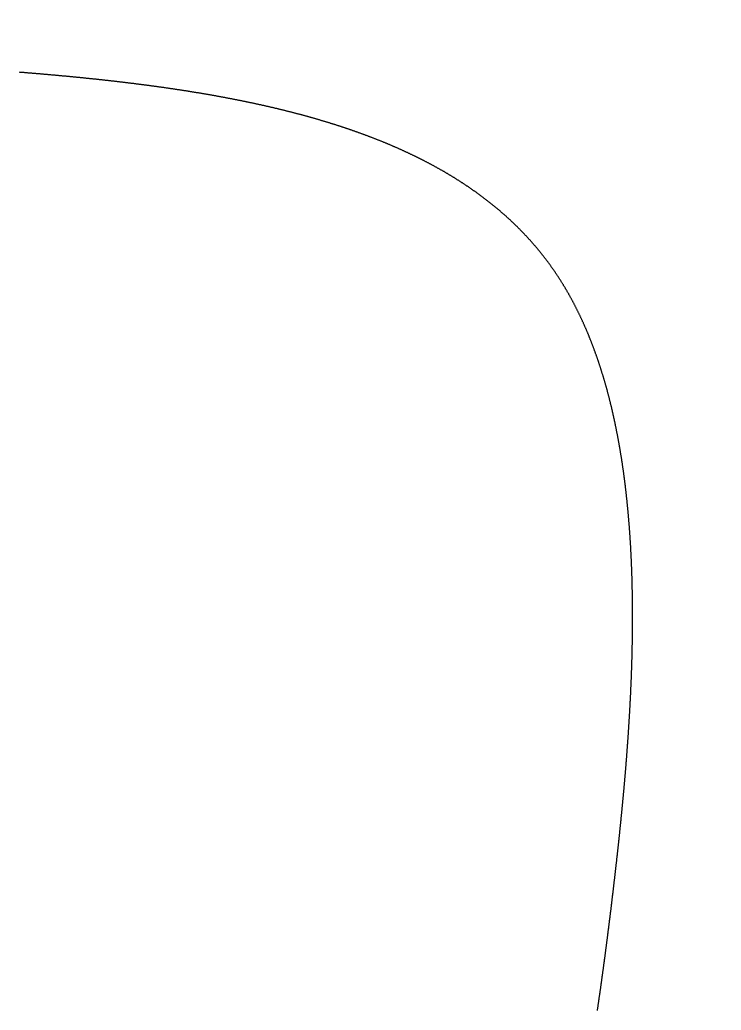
# Model space of a CAD drawing. Header units: millimetres. Extents: x 88 to 97873, y 32 to 55088.
# Drawn here: x 48501.307 to 48503.717, y 5020.806 to 5024.21 of the extents above; entities that cross this region are included whole.
import ezdxf

# ---------------------------------------------------------------- set-up
doc = ezdxf.new("R2010")
doc.units = ezdxf.units.MM
doc.header["$LTSCALE"] = 0.3

msp = doc.modelspace()

# ---------------------------------------------------------------- linework, layer by layer
msp.add_lwpolyline([(48503.2917, 5020.8046), (48503.292, 5020.8063), (48503.2922, 5020.808), (48503.2925, 5020.8097), (48503.2927, 5020.8115), (48503.293, 5020.8132), (48503.2933, 5020.8149), (48503.2935, 5020.8166), (48503.2938, 5020.8184), (48503.294, 5020.8201), (48503.2943, 5020.8218), (48503.2945, 5020.8236), (48503.2948, 5020.8253), (48503.295, 5020.827), (48503.2953, 5020.8288), (48503.2955, 5020.8305), (48503.2958, 5020.8322), (48503.2961, 5020.834), (48503.2963, 5020.8357), (48503.2966, 5020.8374), (48503.2968, 5020.8392), (48503.2971, 5020.8409), (48503.2973, 5020.8427), (48503.2976, 5020.8444), (48503.2978, 5020.8462), (48503.2981, 5020.8479), (48503.2983, 5020.8497), (48503.2986, 5020.8514), (48503.2988, 5020.8532), (48503.2991, 5020.8549), (48503.2993, 5020.8567), (48503.2996, 5020.8584), (48503.2999, 5020.8602), (48503.3001, 5020.8619), (48503.3004, 5020.8637), (48503.3006, 5020.8655), (48503.3009, 5020.8672), (48503.3011, 5020.869), (48503.3014, 5020.8708), (48503.3016, 5020.8725), (48503.3019, 5020.8743), (48503.3021, 5020.876), (48503.3024, 5020.8778), (48503.3026, 5020.8796), (48503.3029, 5020.8814), (48503.3031, 5020.8831), (48503.3034, 5020.8849), (48503.3036, 5020.8867), (48503.3039, 5020.8885), (48503.3041, 5020.8902), (48503.3044, 5020.892), (48503.3046, 5020.8938), (48503.3049, 5020.8956), (48503.3051, 5020.8974), (48503.3054, 5020.8991), (48503.3056, 5020.9009), (48503.3059, 5020.9027), (48503.3061, 5020.9045), (48503.3064, 5020.9063), (48503.3066, 5020.9081), (48503.3069, 5020.9099), (48503.3071, 5020.9117), (48503.3074, 5020.9135), (48503.3076, 5020.9152), (48503.3079, 5020.917), (48503.3081, 5020.9188), (48503.3084, 5020.9206), (48503.3086, 5020.9224), (48503.3089, 5020.9242), (48503.3091, 5020.926), (48503.3094, 5020.9278), (48503.3096, 5020.9297), (48503.3099, 5020.9315), (48503.3101, 5020.9333), (48503.3104, 5020.9351), (48503.3106, 5020.9369), (48503.3109, 5020.9387), (48503.3111, 5020.9405), (48503.3114, 5020.9423), (48503.3116, 5020.9441), (48503.3119, 5020.946), (48503.3121, 5020.9478), (48503.3123, 5020.9496), (48503.3126, 5020.9514), (48503.3128, 5020.9532), (48503.3131, 5020.9551), (48503.3133, 5020.9569), (48503.3136, 5020.9587), (48503.3138, 5020.9605), (48503.3141, 5020.9624), (48503.3143, 5020.9642), (48503.3146, 5020.966), (48503.3148, 5020.9679), (48503.3151, 5020.9697), (48503.3153, 5020.9715), (48503.3156, 5020.9734), (48503.3158, 5020.9752), (48503.316, 5020.977), (48503.3163, 5020.9789), (48503.3165, 5020.9807), (48503.3168, 5020.9826), (48503.317, 5020.9844), (48503.3173, 5020.9862), (48503.3175, 5020.9881), (48503.3178, 5020.9899), (48503.318, 5020.9918), (48503.3183, 5020.9936), (48503.3185, 5020.9955), (48503.3188, 5020.9973), (48503.319, 5020.9992), (48503.3192, 5021.0011), (48503.3195, 5021.0029), (48503.3197, 5021.0048), (48503.32, 5021.0066), (48503.3202, 5021.0085), (48503.3205, 5021.0104), (48503.3207, 5021.0122), (48503.321, 5021.0141), (48503.3212, 5021.0159), (48503.3214, 5021.0178), (48503.3217, 5021.0197), (48503.3219, 5021.0216), (48503.3222, 5021.0234), (48503.3224, 5021.0253), (48503.3227, 5021.0272), (48503.3229, 5021.029), (48503.3232, 5021.0309), (48503.3234, 5021.0328), (48503.3236, 5021.0347), (48503.3239, 5021.0366), (48503.3241, 5021.0384), (48503.3244, 5021.0403), (48503.3246, 5021.0422), (48503.3249, 5021.0441), (48503.3251, 5021.046), (48503.3253, 5021.0479), (48503.3256, 5021.0498), (48503.3258, 5021.0517), (48503.3261, 5021.0536), (48503.3263, 5021.0555), (48503.3266, 5021.0573), (48503.3268, 5021.0592), (48503.327, 5021.0611), (48503.3273, 5021.063), (48503.3275, 5021.0649), (48503.3278, 5021.0668), (48503.328, 5021.0688), (48503.3283, 5021.0707), (48503.3285, 5021.0726), (48503.3287, 5021.0745), (48503.329, 5021.0764), (48503.3292, 5021.0783), (48503.3295, 5021.0802), (48503.3297, 5021.0821), (48503.33, 5021.084), (48503.3302, 5021.086), (48503.3304, 5021.0879), (48503.3307, 5021.0898), (48503.3309, 5021.0917), (48503.3312, 5021.0936), (48503.3314, 5021.0956), (48503.3316, 5021.0975), (48503.3319, 5021.0994), (48503.3321, 5021.1013), (48503.3324, 5021.1033), (48503.3326, 5021.1052), (48503.3329, 5021.1071), (48503.3331, 5021.1091), (48503.3333, 5021.111), (48503.3336, 5021.1129), (48503.3338, 5021.1149), (48503.3341, 5021.1168), (48503.3343, 5021.1188), (48503.3345, 5021.1207), (48503.3348, 5021.1226), (48503.335, 5021.1246), (48503.3353, 5021.1265), (48503.3355, 5021.1285), (48503.3357, 5021.1304), (48503.336, 5021.1324), (48503.3362, 5021.1343), (48503.3365, 5021.1363), (48503.3367, 5021.1382), (48503.3369, 5021.1402), (48503.3372, 5021.1422), (48503.3374, 5021.1441), (48503.3377, 5021.1461), (48503.3379, 5021.148), (48503.3381, 5021.15), (48503.3384, 5021.152), (48503.3386, 5021.1539), (48503.3389, 5021.1559), (48503.3391, 5021.1579), (48503.3393, 5021.1598), (48503.3396, 5021.1618), (48503.3398, 5021.1638), (48503.3401, 5021.1658), (48503.3403, 5021.1677), (48503.3405, 5021.1697), (48503.3408, 5021.1717), (48503.341, 5021.1737), (48503.3413, 5021.1757), (48503.3415, 5021.1777), (48503.3417, 5021.1796), (48503.342, 5021.1816), (48503.3422, 5021.1836), (48503.3425, 5021.1856), (48503.3427, 5021.1876), (48503.3429, 5021.1896), (48503.3432, 5021.1916), (48503.3434, 5021.1936), (48503.3436, 5021.1956), (48503.3439, 5021.1976), (48503.3441, 5021.1996), (48503.3444, 5021.2016), (48503.3446, 5021.2036), (48503.3448, 5021.2056), (48503.3451, 5021.2076), (48503.3453, 5021.2096), (48503.3456, 5021.2116), (48503.3458, 5021.2136), (48503.346, 5021.2156), (48503.3463, 5021.2176), (48503.3465, 5021.2197), (48503.3468, 5021.2217), (48503.347, 5021.2237), (48503.3472, 5021.2257), (48503.3475, 5021.2277), (48503.3477, 5021.2298), (48503.3479, 5021.2318), (48503.3482, 5021.2338), (48503.3484, 5021.2358), (48503.3487, 5021.2379), (48503.3489, 5021.2399), (48503.3491, 5021.2419), (48503.3494, 5021.244), (48503.3496, 5021.246), (48503.3498, 5021.248), (48503.3501, 5021.2501), (48503.3503, 5021.2521), (48503.3506, 5021.2541), (48503.3508, 5021.2562), (48503.351, 5021.2582), (48503.3513, 5021.2603), (48503.3515, 5021.2623), (48503.3517, 5021.2644), (48503.352, 5021.2664), (48503.3522, 5021.2685), (48503.3525, 5021.2705), (48503.3527, 5021.2726), (48503.3529, 5021.2746), (48503.3532, 5021.2767), (48503.3534, 5021.2787), (48503.3536, 5021.2808), (48503.3539, 5021.2829), (48503.3541, 5021.2849), (48503.3543, 5021.287), (48503.3546, 5021.289), (48503.3548, 5021.2911), (48503.3551, 5021.2932), (48503.3553, 5021.2952), (48503.3555, 5021.2973), (48503.3558, 5021.2994), (48503.356, 5021.3015), (48503.3562, 5021.3035), (48503.3565, 5021.3056), (48503.3567, 5021.3077), (48503.3569, 5021.3098), (48503.3572, 5021.3118), (48503.3574, 5021.3139), (48503.3576, 5021.316), (48503.3579, 5021.3181), (48503.3581, 5021.3202), (48503.3583, 5021.3222), (48503.3586, 5021.3243), (48503.3588, 5021.3264), (48503.359, 5021.3285), (48503.3593, 5021.3306), (48503.3595, 5021.3327), (48503.3597, 5021.3348), (48503.36, 5021.3369), (48503.3602, 5021.339), (48503.3604, 5021.3411), (48503.3607, 5021.3432), (48503.3609, 5021.3453), (48503.3611, 5021.3474), (48503.3614, 5021.3495), (48503.3616, 5021.3516), (48503.3618, 5021.3537), (48503.362, 5021.3558), (48503.3623, 5021.3579), (48503.3625, 5021.36), (48503.3627, 5021.3621), (48503.363, 5021.3642), (48503.3632, 5021.3663), (48503.3634, 5021.3684), (48503.3637, 5021.3706), (48503.3639, 5021.3727), (48503.3641, 5021.3748), (48503.3643, 5021.3769), (48503.3646, 5021.379), (48503.3648, 5021.3812), (48503.365, 5021.3833), (48503.3653, 5021.3854), (48503.3655, 5021.3875), (48503.3657, 5021.3896), (48503.3659, 5021.3918), (48503.3662, 5021.3939), (48503.3664, 5021.396), (48503.3666, 5021.3982), (48503.3668, 5021.4003), (48503.3671, 5021.4024), (48503.3673, 5021.4046), (48503.3675, 5021.4067), (48503.3677, 5021.4088), (48503.368, 5021.411), (48503.3682, 5021.4131), (48503.3684, 5021.4152), (48503.3686, 5021.4174), (48503.3689, 5021.4195), (48503.3691, 5021.4217), (48503.3693, 5021.4238), (48503.3695, 5021.4259), (48503.3698, 5021.4281), (48503.37, 5021.4302), (48503.3702, 5021.4324), (48503.3704, 5021.4345), (48503.3706, 5021.4367), (48503.3709, 5021.4388), (48503.3711, 5021.441), (48503.3713, 5021.4431), (48503.3715, 5021.4453), (48503.3717, 5021.4474), (48503.372, 5021.4496), (48503.3722, 5021.4518), (48503.3724, 5021.4539), (48503.3726, 5021.4561), (48503.3728, 5021.4582), (48503.3731, 5021.4604), (48503.3733, 5021.4626), (48503.3735, 5021.4647), (48503.3737, 5021.4669), (48503.3739, 5021.4691), (48503.3741, 5021.4712), (48503.3744, 5021.4734), (48503.3746, 5021.4756), (48503.3748, 5021.4777), (48503.375, 5021.4799), (48503.3752, 5021.4821), (48503.3754, 5021.4842), (48503.3756, 5021.4864), (48503.3759, 5021.4886), (48503.3761, 5021.4908), (48503.3763, 5021.493), (48503.3765, 5021.4951), (48503.3767, 5021.4973), (48503.3769, 5021.4995), (48503.3771, 5021.5017), (48503.3773, 5021.5039), (48503.3775, 5021.506), (48503.3778, 5021.5082), (48503.378, 5021.5104), (48503.3782, 5021.5126), (48503.3784, 5021.5148), (48503.3786, 5021.517), (48503.3788, 5021.5192), (48503.379, 5021.5213), (48503.3792, 5021.5235), (48503.3794, 5021.5257), (48503.3796, 5021.5279), (48503.3798, 5021.5301), (48503.38, 5021.5323), (48503.3803, 5021.5345), (48503.3805, 5021.5367), (48503.3807, 5021.5389), (48503.3809, 5021.5411), (48503.3811, 5021.5433), (48503.3813, 5021.5455), (48503.3815, 5021.5477), (48503.3817, 5021.5499), (48503.3819, 5021.5521), (48503.3821, 5021.5543), (48503.3823, 5021.5565), (48503.3825, 5021.5587), (48503.3827, 5021.5609), (48503.3829, 5021.5631), (48503.3831, 5021.5653), (48503.3833, 5021.5675), (48503.3835, 5021.5697), (48503.3837, 5021.572), (48503.3839, 5021.5742), (48503.3841, 5021.5764), (48503.3843, 5021.5786), (48503.3845, 5021.5808), (48503.3847, 5021.583), (48503.3849, 5021.5852), (48503.3851, 5021.5874), (48503.3852, 5021.5897), (48503.3854, 5021.5919), (48503.3856, 5021.5941), (48503.3858, 5021.5963), (48503.386, 5021.5985), (48503.3862, 5021.6008), (48503.3864, 5021.603), (48503.3866, 5021.6052), (48503.3868, 5021.6074), (48503.387, 5021.6097), (48503.3872, 5021.6119), (48503.3874, 5021.6141), (48503.3875, 5021.6163), (48503.3877, 5021.6186), (48503.3879, 5021.6208), (48503.3881, 5021.623), (48503.3883, 5021.6252), (48503.3885, 5021.6275), (48503.3887, 5021.6297), (48503.3889, 5021.6319), (48503.389, 5021.6342), (48503.3892, 5021.6364), (48503.3894, 5021.6386), (48503.3896, 5021.6409), (48503.3898, 5021.6431), (48503.39, 5021.6453), (48503.3901, 5021.6476), (48503.3903, 5021.6498), (48503.3905, 5021.6521), (48503.3907, 5021.6543), (48503.3909, 5021.6565), (48503.391, 5021.6588), (48503.3912, 5021.661), (48503.3914, 5021.6633), (48503.3916, 5021.6655), (48503.3917, 5021.6677), (48503.3919, 5021.67), (48503.3921, 5021.6722), (48503.3923, 5021.6745), (48503.3924, 5021.6767), (48503.3926, 5021.679), (48503.3928, 5021.6812), (48503.393, 5021.6835), (48503.3931, 5021.6857), (48503.3933, 5021.688), (48503.3935, 5021.6902), (48503.3936, 5021.6925), (48503.3938, 5021.6947), (48503.394, 5021.697), (48503.3942, 5021.6992), (48503.3943, 5021.7015), (48503.3945, 5021.7037), (48503.3947, 5021.706), (48503.3948, 5021.7082), (48503.395, 5021.7105), (48503.3952, 5021.7127), (48503.3953, 5021.715), (48503.3955, 5021.7173), (48503.3956, 5021.7195), (48503.3958, 5021.7218), (48503.396, 5021.724), (48503.3961, 5021.7263), (48503.3963, 5021.7285), (48503.3965, 5021.7308), (48503.3966, 5021.7331), (48503.3968, 5021.7353), (48503.3969, 5021.7376), (48503.3971, 5021.7399), (48503.3972, 5021.7421), (48503.3974, 5021.7444), (48503.3976, 5021.7466), (48503.3977, 5021.7489), (48503.3979, 5021.7512), (48503.398, 5021.7534), (48503.3982, 5021.7557), (48503.3983, 5021.758), (48503.3985, 5021.7602), (48503.3986, 5021.7625), (48503.3988, 5021.7648), (48503.3989, 5021.7671), (48503.3991, 5021.7693), (48503.3992, 5021.7716), (48503.3994, 5021.7739), (48503.3995, 5021.7761), (48503.3997, 5021.7784), (48503.3998, 5021.7807), (48503.4, 5021.783), (48503.4001, 5021.7852), (48503.4002, 5021.7875), (48503.4004, 5021.7898), (48503.4005, 5021.792), (48503.4007, 5021.7943), (48503.4008, 5021.7966), (48503.4009, 5021.7989), (48503.4011, 5021.8012), (48503.4012, 5021.8034), (48503.4014, 5021.8057), (48503.4015, 5021.808), (48503.4016, 5021.8103), (48503.4018, 5021.8125), (48503.4019, 5021.8148), (48503.402, 5021.8171), (48503.4022, 5021.8194), (48503.4023, 5021.8217), (48503.4024, 5021.8239), (48503.4026, 5021.8262), (48503.4027, 5021.8285), (48503.4028, 5021.8308), (48503.403, 5021.8331), (48503.4031, 5021.8354), (48503.4032, 5021.8376), (48503.4034, 5021.8399), (48503.4035, 5021.8422), (48503.4036, 5021.8445), (48503.4037, 5021.8468), (48503.4039, 5021.8491), (48503.404, 5021.8513), (48503.4041, 5021.8536), (48503.4042, 5021.8559), (48503.4043, 5021.8582), (48503.4045, 5021.8605), (48503.4046, 5021.8628), (48503.4047, 5021.8651), (48503.4048, 5021.8674), (48503.4049, 5021.8696), (48503.4051, 5021.8719), (48503.4052, 5021.8742), (48503.4053, 5021.8765), (48503.4054, 5021.8788), (48503.4055, 5021.8811), (48503.4056, 5021.8834), (48503.4057, 5021.8857), (48503.4058, 5021.888), (48503.406, 5021.8903), (48503.4061, 5021.8925), (48503.4062, 5021.8948), (48503.4063, 5021.8971), (48503.4064, 5021.8994), (48503.4065, 5021.9017), (48503.4066, 5021.904), (48503.4067, 5021.9063), (48503.4068, 5021.9086), (48503.4069, 5021.9109), (48503.407, 5021.9132), (48503.4071, 5021.9155), (48503.4072, 5021.9178), (48503.4073, 5021.9201), (48503.4074, 5021.9224), (48503.4075, 5021.9247), (48503.4076, 5021.9269), (48503.4077, 5021.9292), (48503.4078, 5021.9315), (48503.4079, 5021.9338), (48503.408, 5021.9361), (48503.4081, 5021.9384), (48503.4082, 5021.9407), (48503.4083, 5021.943), (48503.4084, 5021.9453), (48503.4084, 5021.9476), (48503.4085, 5021.9499), (48503.4086, 5021.9522), (48503.4087, 5021.9545), (48503.4088, 5021.9568), (48503.4089, 5021.9591), (48503.409, 5021.9614), (48503.409, 5021.9637), (48503.4091, 5021.966), (48503.4092, 5021.9683), (48503.4093, 5021.9706), (48503.4094, 5021.9729), (48503.4095, 5021.9752), (48503.4095, 5021.9775), (48503.4096, 5021.9798), (48503.4097, 5021.9821), (48503.4098, 5021.9844), (48503.4098, 5021.9867), (48503.4099, 5021.989), (48503.41, 5021.9913), (48503.4101, 5021.9936), (48503.4101, 5021.9959), (48503.4102, 5021.9982), (48503.4103, 5022.0005), (48503.4103, 5022.0028), (48503.4104, 5022.0051), (48503.4105, 5022.0074), (48503.4105, 5022.0097), (48503.4106, 5022.012), (48503.4107, 5022.0143), (48503.4107, 5022.0166), (48503.4108, 5022.0189), (48503.4108, 5022.0212), (48503.4109, 5022.0235), (48503.411, 5022.0258), (48503.411, 5022.0281), (48503.4111, 5022.0304), (48503.4111, 5022.0327), (48503.4112, 5022.035), (48503.4112, 5022.0373), (48503.4113, 5022.0396), (48503.4113, 5022.0419), (48503.4114, 5022.0443), (48503.4114, 5022.0466), (48503.4115, 5022.0489), (48503.4115, 5022.0512), (48503.4116, 5022.0535), (48503.4116, 5022.0558), (48503.4117, 5022.0581), (48503.4117, 5022.0604), (48503.4118, 5022.0627), (48503.4118, 5022.065), (48503.4119, 5022.0673), (48503.4119, 5022.0696), (48503.4119, 5022.0719), (48503.412, 5022.0742), (48503.412, 5022.0765), (48503.412, 5022.0788), (48503.4121, 5022.0811), (48503.4121, 5022.0834), (48503.4122, 5022.0857), (48503.4122, 5022.088), (48503.4122, 5022.0903), (48503.4122, 5022.0926), (48503.4123, 5022.0949), (48503.4123, 5022.0972), (48503.4123, 5022.0995), (48503.4124, 5022.1018), (48503.4124, 5022.1041), (48503.4124, 5022.1064), (48503.4124, 5022.1087), (48503.4125, 5022.111), (48503.4125, 5022.1133), (48503.4125, 5022.1156), (48503.4125, 5022.1179), (48503.4125, 5022.1202), (48503.4125, 5022.1225), (48503.4126, 5022.1248), (48503.4126, 5022.1271), (48503.4126, 5022.1294), (48503.4126, 5022.1317), (48503.4126, 5022.134), (48503.4126, 5022.1363), (48503.4126, 5022.1386), (48503.4126, 5022.1409), (48503.4127, 5022.1432), (48503.4127, 5022.1455), (48503.4127, 5022.1478), (48503.4127, 5022.1501), (48503.4127, 5022.1524), (48503.4127, 5022.1547), (48503.4127, 5022.157), (48503.4127, 5022.1593), (48503.4127, 5022.1616), (48503.4127, 5022.1639), (48503.4127, 5022.1662), (48503.4127, 5022.1685), (48503.4127, 5022.1708), (48503.4126, 5022.1731), (48503.4126, 5022.1754), (48503.4126, 5022.1777), (48503.4126, 5022.18), (48503.4126, 5022.1823), (48503.4126, 5022.1846), (48503.4126, 5022.1869), (48503.4126, 5022.1892), (48503.4126, 5022.1915), (48503.4125, 5022.1938), (48503.4125, 5022.1961), (48503.4125, 5022.1984), (48503.4125, 5022.2007), (48503.4125, 5022.203), (48503.4124, 5022.2053), (48503.4124, 5022.2076), (48503.4124, 5022.2099), (48503.4124, 5022.2122), (48503.4123, 5022.2145), (48503.4123, 5022.2168), (48503.4123, 5022.2191), (48503.4122, 5022.2214), (48503.4122, 5022.2237), (48503.4122, 5022.226), (48503.4122, 5022.2282), (48503.4121, 5022.2305), (48503.4121, 5022.2328), (48503.412, 5022.2351), (48503.412, 5022.2374), (48503.412, 5022.2397), (48503.4119, 5022.242), (48503.4119, 5022.2443), (48503.4118, 5022.2466), (48503.4118, 5022.2489), (48503.4117, 5022.2512), (48503.4117, 5022.2535), (48503.4117, 5022.2557), (48503.4116, 5022.258), (48503.4116, 5022.2603), (48503.4115, 5022.2626), (48503.4114, 5022.2649), (48503.4114, 5022.2672), (48503.4113, 5022.2695), (48503.4113, 5022.2718), (48503.4112, 5022.2741), (48503.4112, 5022.2763), (48503.4111, 5022.2786), (48503.411, 5022.2809), (48503.411, 5022.2832), (48503.4109, 5022.2855), (48503.4109, 5022.2878), (48503.4108, 5022.2901), (48503.4107, 5022.2923), (48503.4106, 5022.2946), (48503.4106, 5022.2969), (48503.4105, 5022.2992), (48503.4104, 5022.3015), (48503.4104, 5022.3038), (48503.4103, 5022.306), (48503.4102, 5022.3083), (48503.4101, 5022.3106), (48503.4101, 5022.3129), (48503.41, 5022.3152), (48503.4099, 5022.3174), (48503.4098, 5022.3197), (48503.4097, 5022.322), (48503.4096, 5022.3243), (48503.4096, 5022.3265), (48503.4095, 5022.3288), (48503.4094, 5022.3311), (48503.4093, 5022.3334), (48503.4092, 5022.3357), (48503.4091, 5022.3379), (48503.409, 5022.3402), (48503.4089, 5022.3425), (48503.4088, 5022.3448), (48503.4087, 5022.347), (48503.4086, 5022.3493), (48503.4085, 5022.3516), (48503.4084, 5022.3538), (48503.4083, 5022.3561), (48503.4082, 5022.3584), (48503.4081, 5022.3607), (48503.408, 5022.3629), (48503.4079, 5022.3652), (48503.4078, 5022.3675), (48503.4077, 5022.3697), (48503.4076, 5022.372), (48503.4074, 5022.3743), (48503.4073, 5022.3765), (48503.4072, 5022.3788), (48503.4071, 5022.3811), (48503.407, 5022.3833), (48503.4069, 5022.3856), (48503.4067, 5022.3879), (48503.4066, 5022.3901), (48503.4065, 5022.3924), (48503.4064, 5022.3947), (48503.4062, 5022.3969), (48503.4061, 5022.3992), (48503.406, 5022.4015), (48503.4059, 5022.4037), (48503.4057, 5022.406), (48503.4056, 5022.4082), (48503.4055, 5022.4105), (48503.4053, 5022.4127), (48503.4052, 5022.415), (48503.405, 5022.4173), (48503.4049, 5022.4195), (48503.4048, 5022.4218), (48503.4046, 5022.424), (48503.4045, 5022.4263), (48503.4043, 5022.4285), (48503.4042, 5022.4308), (48503.404, 5022.433), (48503.4039, 5022.4353), (48503.4037, 5022.4376), (48503.4036, 5022.4398), (48503.4034, 5022.4421), (48503.4033, 5022.4443), (48503.4031, 5022.4466), (48503.4029, 5022.4488), (48503.4028, 5022.451), (48503.4026, 5022.4533), (48503.4025, 5022.4555), (48503.4023, 5022.4578), (48503.4021, 5022.46), (48503.402, 5022.4623), (48503.4018, 5022.4645), (48503.4016, 5022.4668), (48503.4015, 5022.469), (48503.4013, 5022.4712), (48503.4011, 5022.4735), (48503.4009, 5022.4757), (48503.4008, 5022.478), (48503.4006, 5022.4802), (48503.4004, 5022.4824), (48503.4002, 5022.4847), (48503.4, 5022.4869), (48503.3999, 5022.4892), (48503.3997, 5022.4914), (48503.3995, 5022.4936), (48503.3993, 5022.4959), (48503.3991, 5022.4981), (48503.3989, 5022.5003), (48503.3987, 5022.5026), (48503.3985, 5022.5048), (48503.3983, 5022.507), (48503.3981, 5022.5092), (48503.3979, 5022.5115), (48503.3977, 5022.5137), (48503.3975, 5022.5159), (48503.3973, 5022.5182), (48503.3971, 5022.5204), (48503.3969, 5022.5226), (48503.3967, 5022.5248), (48503.3965, 5022.5271), (48503.3963, 5022.5293), (48503.3961, 5022.5315), (48503.3959, 5022.5337), (48503.3956, 5022.5359), (48503.3954, 5022.5382), (48503.3952, 5022.5404), (48503.395, 5022.5426), (48503.3948, 5022.5448), (48503.3945, 5022.547), (48503.3943, 5022.5492), (48503.3941, 5022.5515), (48503.3939, 5022.5537), (48503.3936, 5022.5559), (48503.3934, 5022.5581), (48503.3932, 5022.5603), (48503.3929, 5022.5625), (48503.3927, 5022.5647), (48503.3925, 5022.5669), (48503.3922, 5022.5691), (48503.392, 5022.5714), (48503.3918, 5022.5736), (48503.3915, 5022.5758), (48503.3913, 5022.578), (48503.391, 5022.5802), (48503.3908, 5022.5824), (48503.3905, 5022.5846), (48503.3903, 5022.5868), (48503.39, 5022.589), (48503.3898, 5022.5912), (48503.3895, 5022.5934), (48503.3893, 5022.5956), (48503.389, 5022.5978), (48503.3887, 5022.6), (48503.3885, 5022.6022), (48503.3882, 5022.6043), (48503.388, 5022.6065), (48503.3877, 5022.6087), (48503.3874, 5022.6109), (48503.3872, 5022.6131), (48503.3869, 5022.6153), (48503.3866, 5022.6175), (48503.3863, 5022.6197), (48503.3861, 5022.6219), (48503.3858, 5022.624), (48503.3855, 5022.6262), (48503.3852, 5022.6284), (48503.3849, 5022.6306), (48503.3847, 5022.6328), (48503.3844, 5022.635), (48503.3841, 5022.6371), (48503.3838, 5022.6393), (48503.3835, 5022.6415), (48503.3832, 5022.6437), (48503.3829, 5022.6458), (48503.3826, 5022.648), (48503.3823, 5022.6502), (48503.382, 5022.6524), (48503.3817, 5022.6545), (48503.3814, 5022.6567), (48503.3811, 5022.6589), (48503.3808, 5022.661), (48503.3805, 5022.6632), (48503.3802, 5022.6654), (48503.3799, 5022.6675), (48503.3796, 5022.6697), (48503.3793, 5022.6719), (48503.379, 5022.674), (48503.3786, 5022.6762), (48503.3783, 5022.6783), (48503.378, 5022.6805), (48503.3777, 5022.6827), (48503.3774, 5022.6848), (48503.377, 5022.687), (48503.3767, 5022.6891), (48503.3764, 5022.6913), (48503.3761, 5022.6934), (48503.3757, 5022.6956), (48503.3754, 5022.6977), (48503.3751, 5022.6999), (48503.3747, 5022.702), (48503.3744, 5022.7042), (48503.374, 5022.7063), (48503.3737, 5022.7085), (48503.3734, 5022.7106), (48503.373, 5022.7128), (48503.3727, 5022.7149), (48503.3723, 5022.717), (48503.372, 5022.7192), (48503.3716, 5022.7213), (48503.3713, 5022.7234), (48503.3709, 5022.7256), (48503.3706, 5022.7277), (48503.3702, 5022.7299), (48503.3698, 5022.732), (48503.3695, 5022.7341), (48503.3691, 5022.7362), (48503.3687, 5022.7384), (48503.3684, 5022.7405), (48503.368, 5022.7426), (48503.3676, 5022.7448), (48503.3673, 5022.7469), (48503.3669, 5022.749), (48503.3665, 5022.7511), (48503.3661, 5022.7532), (48503.3658, 5022.7554), (48503.3654, 5022.7575), (48503.365, 5022.7596), (48503.3646, 5022.7617), (48503.3642, 5022.7638), (48503.3638, 5022.7659), (48503.3634, 5022.768), (48503.3631, 5022.7702), (48503.3627, 5022.7723), (48503.3623, 5022.7744), (48503.3619, 5022.7765), (48503.3615, 5022.7786), (48503.3611, 5022.7807), (48503.3607, 5022.7828), (48503.3603, 5022.7849), (48503.3599, 5022.787), (48503.3595, 5022.7891), (48503.359, 5022.7912), (48503.3586, 5022.7933), (48503.3582, 5022.7954), (48503.3578, 5022.7975), (48503.3574, 5022.7996), (48503.357, 5022.8017), (48503.3565, 5022.8038), (48503.3561, 5022.8058), (48503.3557, 5022.8079), (48503.3553, 5022.81), (48503.3548, 5022.8121), (48503.3544, 5022.8142), (48503.354, 5022.8163), (48503.3536, 5022.8184), (48503.3531, 5022.8204), (48503.3527, 5022.8225), (48503.3522, 5022.8246), (48503.3518, 5022.8267), (48503.3514, 5022.8287), (48503.3509, 5022.8308), (48503.3505, 5022.8329), (48503.35, 5022.835), (48503.3496, 5022.837), (48503.3491, 5022.8391), (48503.3487, 5022.8412), (48503.3482, 5022.8432), (48503.3478, 5022.8453), (48503.3473, 5022.8474), (48503.3468, 5022.8494), (48503.3464, 5022.8515), (48503.3459, 5022.8535), (48503.3454, 5022.8556), (48503.345, 5022.8576), (48503.3445, 5022.8597), (48503.344, 5022.8618), (48503.3436, 5022.8638), (48503.3431, 5022.8659), (48503.3426, 5022.8679), (48503.3421, 5022.87), (48503.3416, 5022.872), (48503.3412, 5022.874), (48503.3407, 5022.8761), (48503.3402, 5022.8781), (48503.3397, 5022.8802), (48503.3392, 5022.8822), (48503.3387, 5022.8842), (48503.3382, 5022.8863), (48503.3377, 5022.8883), (48503.3372, 5022.8904), (48503.3367, 5022.8924), (48503.3362, 5022.8944), (48503.3357, 5022.8964), (48503.3352, 5022.8985), (48503.3347, 5022.9005), (48503.3342, 5022.9025), (48503.3337, 5022.9045), (48503.3332, 5022.9066), (48503.3327, 5022.9086), (48503.3321, 5022.9106), (48503.3316, 5022.9126), (48503.3311, 5022.9146), (48503.3306, 5022.9166), (48503.3301, 5022.9187), (48503.3295, 5022.9207), (48503.329, 5022.9227), (48503.3285, 5022.9247), (48503.3279, 5022.9267), (48503.3274, 5022.9287), (48503.3269, 5022.9307), (48503.3263, 5022.9327), (48503.3258, 5022.9347), (48503.3252, 5022.9367), (48503.3247, 5022.9387), (48503.3241, 5022.9407), (48503.3236, 5022.9427), (48503.323, 5022.9447), (48503.3225, 5022.9467), (48503.3219, 5022.9487), (48503.3214, 5022.9506), (48503.3208, 5022.9526), (48503.3203, 5022.9546), (48503.3197, 5022.9566), (48503.3191, 5022.9586), (48503.3186, 5022.9606), (48503.318, 5022.9625), (48503.3174, 5022.9645), (48503.3169, 5022.9665), (48503.3163, 5022.9685), (48503.3157, 5022.9704), (48503.3151, 5022.9724), (48503.3145, 5022.9744), (48503.314, 5022.9763), (48503.3134, 5022.9783), (48503.3128, 5022.9803), (48503.3122, 5022.9822), (48503.3116, 5022.9842), (48503.311, 5022.9862), (48503.3104, 5022.9881), (48503.3098, 5022.9901), (48503.3092, 5022.992), (48503.3086, 5022.994), (48503.308, 5022.9959), (48503.3074, 5022.9979), (48503.3068, 5022.9998), (48503.3062, 5023.0018), (48503.3056, 5023.0037), (48503.305, 5023.0057), (48503.3044, 5023.0076), (48503.3037, 5023.0095), (48503.3031, 5023.0115), (48503.3025, 5023.0134), (48503.3019, 5023.0153), (48503.3012, 5023.0173), (48503.3006, 5023.0192), (48503.3, 5023.0211), (48503.2994, 5023.0231), (48503.2987, 5023.025), (48503.2981, 5023.0269), (48503.2974, 5023.0288), (48503.2968, 5023.0308), (48503.2962, 5023.0327), (48503.2955, 5023.0346), (48503.2949, 5023.0365), (48503.2942, 5023.0384), (48503.2936, 5023.0403), (48503.2929, 5023.0422), (48503.2923, 5023.0441), (48503.2916, 5023.0461), (48503.2909, 5023.048), (48503.2903, 5023.0499), (48503.2896, 5023.0518), (48503.289, 5023.0537), (48503.2883, 5023.0556), (48503.2876, 5023.0575), (48503.2869, 5023.0593), (48503.2863, 5023.0612), (48503.2856, 5023.0631), (48503.2849, 5023.065), (48503.2842, 5023.0669), (48503.2836, 5023.0688), (48503.2829, 5023.0707), (48503.2822, 5023.0726), (48503.2815, 5023.0744), (48503.2808, 5023.0763), (48503.2801, 5023.0782), (48503.2794, 5023.0801), (48503.2787, 5023.0819), (48503.278, 5023.0838), (48503.2773, 5023.0857), (48503.2766, 5023.0875), (48503.2759, 5023.0894), (48503.2752, 5023.0913), (48503.2745, 5023.0931), (48503.2738, 5023.095), (48503.2731, 5023.0968), (48503.2723, 5023.0987), (48503.2716, 5023.1006), (48503.2709, 5023.1024), (48503.2702, 5023.1043), (48503.2694, 5023.1061), (48503.2687, 5023.1079), (48503.268, 5023.1098), (48503.2673, 5023.1116), (48503.2665, 5023.1135), (48503.2658, 5023.1153), (48503.265, 5023.1171), (48503.2643, 5023.119), (48503.2636, 5023.1208), (48503.2628, 5023.1226), (48503.2621, 5023.1245), (48503.2613, 5023.1263), (48503.2606, 5023.1281), (48503.2598, 5023.13), (48503.2591, 5023.1318), (48503.2583, 5023.1336), (48503.2575, 5023.1354), (48503.2568, 5023.1372), (48503.256, 5023.139), (48503.2552, 5023.1409), (48503.2545, 5023.1427), (48503.2537, 5023.1445), (48503.2529, 5023.1463), (48503.2521, 5023.1481), (48503.2514, 5023.1499), (48503.2506, 5023.1517), (48503.2498, 5023.1535), (48503.249, 5023.1553), (48503.2482, 5023.1571), (48503.2474, 5023.1589), (48503.2466, 5023.1606), (48503.2458, 5023.1624), (48503.245, 5023.1642), (48503.2442, 5023.166), (48503.2434, 5023.1678), (48503.2426, 5023.1696), (48503.2418, 5023.1713), (48503.241, 5023.1731), (48503.2402, 5023.1749), (48503.2394, 5023.1767), (48503.2386, 5023.1784), (48503.2378, 5023.1802), (48503.2369, 5023.182), (48503.2361, 5023.1837), (48503.2353, 5023.1855), (48503.2345, 5023.1873), (48503.2336, 5023.189), (48503.2328, 5023.1908), (48503.232, 5023.1925), (48503.2311, 5023.1943), (48503.2303, 5023.196), (48503.2295, 5023.1978), (48503.2286, 5023.1995), (48503.2278, 5023.2013), (48503.2269, 5023.203), (48503.2261, 5023.2047), (48503.2252, 5023.2065), (48503.2244, 5023.2082), (48503.2235, 5023.2099), (48503.2227, 5023.2117), (48503.2218, 5023.2134), (48503.2209, 5023.2151), (48503.2201, 5023.2168), (48503.2192, 5023.2186), (48503.2183, 5023.2203), (48503.2175, 5023.222), (48503.2166, 5023.2237), (48503.2157, 5023.2254), (48503.2148, 5023.2271), (48503.2139, 5023.2288), (48503.213, 5023.2306), (48503.2122, 5023.2323), (48503.2113, 5023.234), (48503.2104, 5023.2357), (48503.2095, 5023.2374), (48503.2086, 5023.2391), (48503.2077, 5023.2407), (48503.2068, 5023.2424), (48503.2059, 5023.2441), (48503.205, 5023.2458), (48503.2041, 5023.2475), (48503.2032, 5023.2492), (48503.2022, 5023.2509), (48503.2013, 5023.2525), (48503.2004, 5023.2542), (48503.1995, 5023.2559), (48503.1986, 5023.2576), (48503.1976, 5023.2592), (48503.1967, 5023.2609), (48503.1958, 5023.2626), (48503.1948, 5023.2642), (48503.1939, 5023.2659), (48503.193, 5023.2675), (48503.192, 5023.2692), (48503.1911, 5023.2709), (48503.1901, 5023.2725), (48503.1892, 5023.2742), (48503.1882, 5023.2758), (48503.1873, 5023.2774), (48503.1863, 5023.2791), (48503.1854, 5023.2807), (48503.1844, 5023.2824), (48503.1835, 5023.284), (48503.1825, 5023.2856), (48503.1815, 5023.2873), (48503.1806, 5023.2889), (48503.1796, 5023.2905), (48503.1786, 5023.2921), (48503.1776, 5023.2938), (48503.1767, 5023.2954), (48503.1757, 5023.297), (48503.1747, 5023.2986), (48503.1737, 5023.3002), (48503.1727, 5023.3018), (48503.1717, 5023.3035), (48503.1707, 5023.3051), (48503.1697, 5023.3067), (48503.1687, 5023.3083), (48503.1677, 5023.3099), (48503.1667, 5023.3115), (48503.1657, 5023.3131), (48503.1647, 5023.3146), (48503.1637, 5023.3162), (48503.1627, 5023.3178), (48503.1617, 5023.3194), (48503.1607, 5023.321), (48503.1596, 5023.3226), (48503.1586, 5023.3241), (48503.1576, 5023.3257), (48503.1566, 5023.3273), (48503.1555, 5023.3289), (48503.1545, 5023.3304), (48503.1535, 5023.332), (48503.1524, 5023.3336), (48503.1514, 5023.3351), (48503.1503, 5023.3367), (48503.1493, 5023.3382), (48503.1482, 5023.3398), (48503.1472, 5023.3413), (48503.1461, 5023.3429), (48503.1451, 5023.3444), (48503.144, 5023.346), (48503.1429, 5023.3475), (48503.1419, 5023.3491), (48503.1408, 5023.3506), (48503.1397, 5023.3521), (48503.1387, 5023.3537), (48503.1376, 5023.3552), (48503.1365, 5023.3567), (48503.1354, 5023.3582), (48503.1344, 5023.3598), (48503.1333, 5023.3613), (48503.1322, 5023.3628), (48503.1311, 5023.3643), (48503.13, 5023.3658), (48503.1289, 5023.3673), (48503.1278, 5023.3688), (48503.1267, 5023.3704), (48503.1256, 5023.3719), (48503.1245, 5023.3734), (48503.1234, 5023.3749), (48503.1223, 5023.3764), (48503.1212, 5023.3778), (48503.1201, 5023.3793), (48503.119, 5023.3808), (48503.1178, 5023.3823), (48503.1167, 5023.3838), (48503.1156, 5023.3853), (48503.1145, 5023.3868), (48503.1134, 5023.3882), (48503.1122, 5023.3897), (48503.1111, 5023.3912), (48503.11, 5023.3927), (48503.1088, 5023.3941), (48503.1077, 5023.3956), (48503.1065, 5023.3971), (48503.1054, 5023.3985), (48503.1042, 5023.4), (48503.1031, 5023.4014), (48503.1019, 5023.4029), (48503.1008, 5023.4043), (48503.0996, 5023.4058), (48503.0985, 5023.4072), (48503.0973, 5023.4087), (48503.0961, 5023.4101), (48503.095, 5023.4116), (48503.0938, 5023.413), (48503.0926, 5023.4144), (48503.0915, 5023.4159), (48503.0903, 5023.4173), (48503.0891, 5023.4187), (48503.0879, 5023.4202), (48503.0867, 5023.4216), (48503.0856, 5023.423), (48503.0844, 5023.4244), (48503.0832, 5023.4258), (48503.082, 5023.4273), (48503.0808, 5023.4287), (48503.0796, 5023.4301), (48503.0784, 5023.4315), (48503.0772, 5023.4329), (48503.076, 5023.4343), (48503.0748, 5023.4357), (48503.0736, 5023.4371), (48503.0724, 5023.4385), (48503.0711, 5023.4399), (48503.0699, 5023.4413), (48503.0687, 5023.4427), (48503.0675, 5023.4441), (48503.0663, 5023.4455), (48503.065, 5023.4468), (48503.0638, 5023.4482), (48503.0626, 5023.4496), (48503.0613, 5023.451), (48503.0601, 5023.4524), (48503.0589, 5023.4537), (48503.0576, 5023.4551), (48503.0564, 5023.4565), (48503.0551, 5023.4578), (48503.0539, 5023.4592), (48503.0526, 5023.4606), (48503.0514, 5023.4619), (48503.0501, 5023.4633), (48503.0489, 5023.4646), (48503.0476, 5023.466), (48503.0464, 5023.4673), (48503.0451, 5023.4687), (48503.0438, 5023.47), (48503.0426, 5023.4714), (48503.0413, 5023.4727), (48503.04, 5023.4741), (48503.0387, 5023.4754), (48503.0375, 5023.4767), (48503.0362, 5023.4781), (48503.0349, 5023.4794), (48503.0336, 5023.4807), (48503.0323, 5023.482), (48503.0311, 5023.4834), (48503.0298, 5023.4847), (48503.0285, 5023.486), (48503.0272, 5023.4873), (48503.0259, 5023.4886), (48503.0246, 5023.49), (48503.0233, 5023.4913), (48503.022, 5023.4926), (48503.0207, 5023.4939), (48503.0194, 5023.4952), (48503.018, 5023.4965), (48503.0167, 5023.4978), (48503.0154, 5023.4991), (48503.0141, 5023.5004), (48503.0128, 5023.5017), (48503.0115, 5023.503), (48503.0101, 5023.5043), (48503.0088, 5023.5055), (48503.0075, 5023.5068), (48503.0061, 5023.5081), (48503.0048, 5023.5094), (48503.0035, 5023.5107), (48503.0021, 5023.5119), (48503.0008, 5023.5132), (48502.9995, 5023.5145), (48502.9981, 5023.5158), (48502.9968, 5023.517), (48502.9954, 5023.5183), (48502.9941, 5023.5196), (48502.9927, 5023.5208), (48502.9914, 5023.5221), (48502.99, 5023.5233), (48502.9886, 5023.5246), (48502.9873, 5023.5258), (48502.9859, 5023.5271), (48502.9846, 5023.5283), (48502.9832, 5023.5296), (48502.9818, 5023.5308), (48502.9804, 5023.5321), (48502.9791, 5023.5333), (48502.9777, 5023.5345), (48502.9763, 5023.5358), (48502.9749, 5023.537), (48502.9735, 5023.5382), (48502.9722, 5023.5395), (48502.9708, 5023.5407), (48502.9694, 5023.5419), (48502.968, 5023.5432), (48502.9666, 5023.5444), (48502.9652, 5023.5456), (48502.9638, 5023.5468), (48502.9624, 5023.548), (48502.961, 5023.5492), (48502.9596, 5023.5504), (48502.9582, 5023.5517), (48502.9568, 5023.5529), (48502.9554, 5023.5541), (48502.9539, 5023.5553), (48502.9525, 5023.5565), (48502.9511, 5023.5577), (48502.9497, 5023.5589), (48502.9483, 5023.5601), (48502.9468, 5023.5613), (48502.9454, 5023.5624), (48502.944, 5023.5636), (48502.9426, 5023.5648), (48502.9411, 5023.566), (48502.9397, 5023.5672), (48502.9382, 5023.5684), (48502.9368, 5023.5695), (48502.9354, 5023.5707), (48502.9339, 5023.5719), (48502.9325, 5023.5731), (48502.931, 5023.5742), (48502.9296, 5023.5754), (48502.9281, 5023.5766), (48502.9267, 5023.5777), (48502.9252, 5023.5789), (48502.9238, 5023.58), (48502.9223, 5023.5812), (48502.9208, 5023.5824), (48502.9194, 5023.5835), (48502.9179, 5023.5847), (48502.9164, 5023.5858), (48502.915, 5023.587), (48502.9135, 5023.5881), (48502.912, 5023.5892), (48502.9105, 5023.5904), (48502.9091, 5023.5915), (48502.9076, 5023.5927), (48502.9061, 5023.5938), (48502.9046, 5023.5949), (48502.9031, 5023.5961), (48502.9016, 5023.5972), (48502.9001, 5023.5983), (48502.8987, 5023.5994), (48502.8972, 5023.6006), (48502.8957, 5023.6017), (48502.8942, 5023.6028), (48502.8927, 5023.6039), (48502.8912, 5023.605), (48502.8896, 5023.6061), (48502.8881, 5023.6073), (48502.8866, 5023.6084), (48502.8851, 5023.6095), (48502.8836, 5023.6106), (48502.8821, 5023.6117), (48502.8806, 5023.6128), (48502.879, 5023.6139), (48502.8775, 5023.615), (48502.876, 5023.6161), (48502.8745, 5023.6172), (48502.873, 5023.6183), (48502.8714, 5023.6193), (48502.8699, 5023.6204), (48502.8684, 5023.6215), (48502.8668, 5023.6226), (48502.8653, 5023.6237), (48502.8637, 5023.6248), (48502.8622, 5023.6258), (48502.8607, 5023.6269), (48502.8591, 5023.628), (48502.8576, 5023.6291), (48502.856, 5023.6301), (48502.8545, 5023.6312), (48502.8529, 5023.6323), (48502.8513, 5023.6333), (48502.8498, 5023.6344), (48502.8482, 5023.6355), (48502.8467, 5023.6365), (48502.8451, 5023.6376), (48502.8435, 5023.6386), (48502.842, 5023.6397), (48502.8404, 5023.6407), (48502.8388, 5023.6418), (48502.8373, 5023.6428), (48502.8357, 5023.6439), (48502.8341, 5023.6449), (48502.8325, 5023.6459), (48502.8309, 5023.647), (48502.8294, 5023.648), (48502.8278, 5023.6491), (48502.8262, 5023.6501), (48502.8246, 5023.6511), (48502.823, 5023.6522), (48502.8214, 5023.6532), (48502.8198, 5023.6542), (48502.8182, 5023.6552), (48502.8166, 5023.6562), (48502.815, 5023.6573), (48502.8134, 5023.6583), (48502.8118, 5023.6593), (48502.8102, 5023.6603), (48502.8086, 5023.6613), (48502.807, 5023.6623), (48502.8054, 5023.6633), (48502.8038, 5023.6644), (48502.8022, 5023.6654), (48502.8005, 5023.6664), (48502.7989, 5023.6674), (48502.7973, 5023.6684), (48502.7957, 5023.6694), (48502.794, 5023.6704), (48502.7924, 5023.6714), (48502.7908, 5023.6723), (48502.7892, 5023.6733), (48502.7875, 5023.6743), (48502.7859, 5023.6753), (48502.7843, 5023.6763), (48502.7826, 5023.6773), (48502.781, 5023.6783), (48502.7793, 5023.6792), (48502.7777, 5023.6802), (48502.776, 5023.6812), (48502.7744, 5023.6822), (48502.7727, 5023.6831), (48502.7711, 5023.6841), (48502.7694, 5023.6851), (48502.7678, 5023.686), (48502.7661, 5023.687), (48502.7645, 5023.688), (48502.7628, 5023.6889), (48502.7611, 5023.6899), (48502.7595, 5023.6908), (48502.7578, 5023.6918), (48502.7561, 5023.6927), (48502.7545, 5023.6937), (48502.7528, 5023.6946), (48502.7511, 5023.6956), (48502.7495, 5023.6965), (48502.7478, 5023.6975), (48502.7461, 5023.6984), (48502.7444, 5023.6994), (48502.7427, 5023.7003), (48502.741, 5023.7012), (48502.7394, 5023.7022), (48502.7377, 5023.7031), (48502.736, 5023.704), (48502.7343, 5023.705), (48502.7326, 5023.7059), (48502.7309, 5023.7068), (48502.7292, 5023.7078), (48502.7275, 5023.7087), (48502.7258, 5023.7096), (48502.7241, 5023.7105), (48502.7224, 5023.7114), (48502.7207, 5023.7123), (48502.719, 5023.7133), (48502.7173, 5023.7142), (48502.7156, 5023.7151), (48502.7139, 5023.716), (48502.7121, 5023.7169), (48502.7104, 5023.7178), (48502.7087, 5023.7187), (48502.707, 5023.7196), (48502.7053, 5023.7205), (48502.7035, 5023.7214), (48502.7018, 5023.7223), (48502.7001, 5023.7232), (48502.6984, 5023.7241), (48502.6966, 5023.725), (48502.6949, 5023.7259), (48502.6932, 5023.7268), (48502.6914, 5023.7276), (48502.6897, 5023.7285), (48502.6879, 5023.7294), (48502.6862, 5023.7303), (48502.6845, 5023.7312), (48502.6827, 5023.732), (48502.681, 5023.7329), (48502.6792, 5023.7338), (48502.6775, 5023.7347), (48502.6757, 5023.7355), (48502.674, 5023.7364), (48502.6722, 5023.7373), (48502.6704, 5023.7381), (48502.6687, 5023.739), (48502.6669, 5023.7399), (48502.6652, 5023.7407), (48502.6634, 5023.7416), (48502.6616, 5023.7424), (48502.6599, 5023.7433), (48502.6581, 5023.7441), (48502.6563, 5023.745), (48502.6546, 5023.7459), (48502.6528, 5023.7467), (48502.651, 5023.7475), (48502.6492, 5023.7484), (48502.6475, 5023.7492), (48502.6457, 5023.7501), (48502.6439, 5023.7509), (48502.6421, 5023.7518), (48502.6403, 5023.7526), (48502.6385, 5023.7534), (48502.6367, 5023.7543), (48502.635, 5023.7551), (48502.6332, 5023.7559), (48502.6314, 5023.7567), (48502.6296, 5023.7576), (48502.6278, 5023.7584), (48502.626, 5023.7592), (48502.6242, 5023.76), (48502.6224, 5023.7609), (48502.6206, 5023.7617), (48502.6188, 5023.7625), (48502.617, 5023.7633), (48502.6151, 5023.7641), (48502.6133, 5023.7649), (48502.6115, 5023.7657), (48502.6097, 5023.7666), (48502.6079, 5023.7674), (48502.6061, 5023.7682), (48502.6043, 5023.769), (48502.6024, 5023.7698), (48502.6006, 5023.7706), (48502.5988, 5023.7714), (48502.597, 5023.7722), (48502.5951, 5023.773), (48502.5933, 5023.7738), (48502.5915, 5023.7745), (48502.5896, 5023.7753), (48502.5878, 5023.7761), (48502.586, 5023.7769), (48502.5841, 5023.7777), (48502.5823, 5023.7785), (48502.5805, 5023.7793), (48502.5786, 5023.78), (48502.5768, 5023.7808), (48502.5749, 5023.7816), (48502.5731, 5023.7824), (48502.5712, 5023.7831), (48502.5694, 5023.7839), (48502.5675, 5023.7847), (48502.5657, 5023.7855), (48502.5638, 5023.7862), (48502.562, 5023.787), (48502.5601, 5023.7878), (48502.5583, 5023.7885), (48502.5564, 5023.7893), (48502.5545, 5023.79), (48502.5527, 5023.7908), (48502.5508, 5023.7916), (48502.5489, 5023.7923), (48502.5471, 5023.7931), (48502.5452, 5023.7938), (48502.5433, 5023.7946), (48502.5415, 5023.7953), (48502.5396, 5023.7961), (48502.5377, 5023.7968), (48502.5358, 5023.7976), (48502.534, 5023.7983), (48502.5321, 5023.799), (48502.5302, 5023.7998), (48502.5283, 5023.8005), (48502.5264, 5023.8012), (48502.5245, 5023.802), (48502.5227, 5023.8027), (48502.5208, 5023.8034), (48502.5189, 5023.8042), (48502.517, 5023.8049), (48502.5151, 5023.8056), (48502.5132, 5023.8064), (48502.5113, 5023.8071), (48502.5094, 5023.8078), (48502.5075, 5023.8085), (48502.5056, 5023.8092), (48502.5037, 5023.81), (48502.5018, 5023.8107), (48502.4999, 5023.8114), (48502.498, 5023.8121), (48502.4961, 5023.8128), (48502.4942, 5023.8135), (48502.4922, 5023.8142), (48502.4903, 5023.8149), (48502.4884, 5023.8157), (48502.4865, 5023.8164), (48502.4846, 5023.8171), (48502.4827, 5023.8178), (48502.4807, 5023.8185), (48502.4788, 5023.8192), (48502.4769, 5023.8199), (48502.475, 5023.8205), (48502.473, 5023.8212), (48502.4711, 5023.8219), (48502.4692, 5023.8226), (48502.4672, 5023.8233), (48502.4653, 5023.824), (48502.4634, 5023.8247), (48502.4614, 5023.8254), (48502.4595, 5023.8261), (48502.4576, 5023.8267), (48502.4556, 5023.8274), (48502.4537, 5023.8281), (48502.4517, 5023.8288), (48502.4498, 5023.8294), (48502.4479, 5023.8301), (48502.4459, 5023.8308), (48502.444, 5023.8315), (48502.442, 5023.8321), (48502.4401, 5023.8328), (48502.4381, 5023.8335), (48502.4362, 5023.8341), (48502.4342, 5023.8348), (48502.4322, 5023.8355), (48502.4303, 5023.8361), (48502.4283, 5023.8368), (48502.4264, 5023.8374), (48502.4244, 5023.8381), (48502.4224, 5023.8388), (48502.4205, 5023.8394), (48502.4185, 5023.8401), (48502.4165, 5023.8407), (48502.4146, 5023.8414), (48502.4126, 5023.842), (48502.4106, 5023.8427), (48502.4086, 5023.8433), (48502.4067, 5023.844), (48502.4047, 5023.8446), (48502.4027, 5023.8452), (48502.4007, 5023.8459), (48502.3988, 5023.8465), (48502.3968, 5023.8471), (48502.3948, 5023.8478), (48502.3928, 5023.8484), (48502.3908, 5023.8491), (48502.3888, 5023.8497), (48502.3868, 5023.8503), (48502.3849, 5023.8509), (48502.3829, 5023.8516), (48502.3809, 5023.8522), (48502.3789, 5023.8528), (48502.3769, 5023.8534), (48502.3749, 5023.8541), (48502.3729, 5023.8547), (48502.3709, 5023.8553), (48502.3689, 5023.8559), (48502.3669, 5023.8565), (48502.3649, 5023.8572), (48502.3629, 5023.8578), (48502.3609, 5023.8584), (48502.3589, 5023.859), (48502.3568, 5023.8596), (48502.3548, 5023.8602), (48502.3528, 5023.8608), (48502.3508, 5023.8614), (48502.3488, 5023.862), (48502.3468, 5023.8626), (48502.3448, 5023.8632), (48502.3427, 5023.8638), (48502.3407, 5023.8644), (48502.3387, 5023.865), (48502.3367, 5023.8656), (48502.3347, 5023.8662), (48502.3326, 5023.8668), (48502.3306, 5023.8674), (48502.3286, 5023.868), (48502.3266, 5023.8686), (48502.3245, 5023.8692), (48502.3225, 5023.8697), (48502.3205, 5023.8703), (48502.3184, 5023.8709), (48502.3164, 5023.8715), (48502.3144, 5023.8721), (48502.3123, 5023.8727), (48502.3103, 5023.8732), (48502.3082, 5023.8738), (48502.3062, 5023.8744), (48502.3042, 5023.875), (48502.3021, 5023.8755), (48502.3001, 5023.8761), (48502.298, 5023.8767), (48502.296, 5023.8772), (48502.2939, 5023.8778), (48502.2919, 5023.8784), (48502.2898, 5023.8789), (48502.2878, 5023.8795), (48502.2857, 5023.8801), (48502.2837, 5023.8806), (48502.2816, 5023.8812), (48502.2796, 5023.8817), (48502.2775, 5023.8823), (48502.2754, 5023.8829), (48502.2734, 5023.8834), (48502.2713, 5023.884), (48502.2692, 5023.8845), (48502.2672, 5023.8851), (48502.2651, 5023.8856), (48502.263, 5023.8862), (48502.261, 5023.8867), (48502.2589, 5023.8873), (48502.2568, 5023.8878), (48502.2548, 5023.8883), (48502.2527, 5023.8889), (48502.2506, 5023.8894), (48502.2485, 5023.89), (48502.2465, 5023.8905), (48502.2444, 5023.891), (48502.2423, 5023.8916), (48502.2402, 5023.8921), (48502.2381, 5023.8926), (48502.2361, 5023.8932), (48502.234, 5023.8937), (48502.2319, 5023.8942), (48502.2298, 5023.8948), (48502.2277, 5023.8953), (48502.2256, 5023.8958), (48502.2235, 5023.8963), (48502.2215, 5023.8969), (48502.2194, 5023.8974), (48502.2173, 5023.8979), (48502.2152, 5023.8984), (48502.2131, 5023.8989), (48502.211, 5023.8995), (48502.2089, 5023.9), (48502.2068, 5023.9005), (48502.2047, 5023.901), (48502.2026, 5023.9015), (48502.2005, 5023.902), (48502.1984, 5023.9025), (48502.1963, 5023.903), (48502.1942, 5023.9035), (48502.1921, 5023.9041), (48502.1899, 5023.9046), (48502.1878, 5023.9051), (48502.1857, 5023.9056), (48502.1836, 5023.9061), (48502.1815, 5023.9066), (48502.1794, 5023.9071), (48502.1773, 5023.9076), (48502.1752, 5023.9081), (48502.173, 5023.9086), (48502.1709, 5023.909), (48502.1688, 5023.9095), (48502.1667, 5023.91), (48502.1646, 5023.9105), (48502.1624, 5023.911), (48502.1603, 5023.9115), (48502.1582, 5023.912), (48502.1561, 5023.9125), (48502.1539, 5023.913), (48502.1518, 5023.9134), (48502.1497, 5023.9139), (48502.1476, 5023.9144), (48502.1454, 5023.9149), (48502.1433, 5023.9154), (48502.1412, 5023.9158), (48502.139, 5023.9163), (48502.1369, 5023.9168), (48502.1347, 5023.9173), (48502.1326, 5023.9177), (48502.1305, 5023.9182), (48502.1283, 5023.9187), (48502.1262, 5023.9191), (48502.124, 5023.9196), (48502.1219, 5023.9201), (48502.1198, 5023.9205), (48502.1176, 5023.921), (48502.1155, 5023.9215), (48502.1133, 5023.9219), (48502.1112, 5023.9224), (48502.109, 5023.9229), (48502.1069, 5023.9233), (48502.1047, 5023.9238), (48502.1026, 5023.9242), (48502.1004, 5023.9247), (48502.0983, 5023.9251), (48502.0961, 5023.9256), (48502.0939, 5023.926), (48502.0918, 5023.9265), (48502.0896, 5023.9269), (48502.0875, 5023.9274), (48502.0853, 5023.9278), (48502.0832, 5023.9283), (48502.081, 5023.9287), (48502.0788, 5023.9292), (48502.0767, 5023.9296), (48502.0745, 5023.9301), (48502.0723, 5023.9305), (48502.0702, 5023.9309), (48502.068, 5023.9314), (48502.0658, 5023.9318), (48502.0637, 5023.9323), (48502.0615, 5023.9327), (48502.0593, 5023.9331), (48502.0571, 5023.9336), (48502.055, 5023.934), (48502.0528, 5023.9344), (48502.0506, 5023.9349), (48502.0484, 5023.9353), (48502.0462, 5023.9357), (48502.0441, 5023.9361), (48502.0419, 5023.9366), (48502.0397, 5023.937), (48502.0375, 5023.9374), (48502.0353, 5023.9378), (48502.0332, 5023.9383), (48502.031, 5023.9387), (48502.0288, 5023.9391), (48502.0266, 5023.9395), (48502.0244, 5023.9399), (48502.0222, 5023.9404), (48502.02, 5023.9408), (48502.0178, 5023.9412), (48502.0157, 5023.9416), (48502.0135, 5023.942), (48502.0113, 5023.9424), (48502.0091, 5023.9428), (48502.0069, 5023.9432), (48502.0047, 5023.9437), (48502.0025, 5023.9441), (48502.0003, 5023.9445), (48501.9981, 5023.9449), (48501.9959, 5023.9453), (48501.9937, 5023.9457), (48501.9915, 5023.9461), (48501.9893, 5023.9465), (48501.9871, 5023.9469), (48501.9849, 5023.9473), (48501.9827, 5023.9477), (48501.9805, 5023.9481), (48501.9782, 5023.9485), (48501.976, 5023.9489), (48501.9738, 5023.9493), (48501.9716, 5023.9497), (48501.9694, 5023.9501), (48501.9672, 5023.9504), (48501.965, 5023.9508), (48501.9628, 5023.9512), (48501.9606, 5023.9516), (48501.9583, 5023.952), (48501.9561, 5023.9524), (48501.9539, 5023.9528), (48501.9517, 5023.9532), (48501.9495, 5023.9535), (48501.9473, 5023.9539), (48501.945, 5023.9543), (48501.9428, 5023.9547), (48501.9406, 5023.9551), (48501.9384, 5023.9554), (48501.9361, 5023.9558), (48501.9339, 5023.9562), (48501.9317, 5023.9566), (48501.9295, 5023.9569), (48501.9272, 5023.9573), (48501.925, 5023.9577), (48501.9228, 5023.9581), (48501.9205, 5023.9584), (48501.9183, 5023.9588), (48501.9161, 5023.9592), (48501.9139, 5023.9595), (48501.9116, 5023.9599), (48501.9094, 5023.9603), (48501.9072, 5023.9606), (48501.9049, 5023.961), (48501.9027, 5023.9614), (48501.9004, 5023.9617), (48501.8982, 5023.9621), (48501.896, 5023.9624), (48501.8937, 5023.9628), (48501.8915, 5023.9632), (48501.8892, 5023.9635), (48501.887, 5023.9639), (48501.8848, 5023.9642), (48501.8825, 5023.9646), (48501.8803, 5023.9649), (48501.878, 5023.9653), (48501.8758, 5023.9656), (48501.8735, 5023.966), (48501.8713, 5023.9663), (48501.869, 5023.9667), (48501.8668, 5023.967), (48501.8645, 5023.9674), (48501.8623, 5023.9677), (48501.86, 5023.9681), (48501.8578, 5023.9684), (48501.8555, 5023.9688), (48501.8533, 5023.9691), (48501.851, 5023.9695), (48501.8488, 5023.9698), (48501.8465, 5023.9701), (48501.8442, 5023.9705), (48501.842, 5023.9708), (48501.8397, 5023.9712), (48501.8375, 5023.9715), (48501.8352, 5023.9718), (48501.833, 5023.9722), (48501.8307, 5023.9725), (48501.8284, 5023.9728), (48501.8262, 5023.9732), (48501.8239, 5023.9735), (48501.8216, 5023.9738), (48501.8194, 5023.9742), (48501.8171, 5023.9745), (48501.8148, 5023.9748), (48501.8126, 5023.9751), (48501.8103, 5023.9755), (48501.808, 5023.9758), (48501.8058, 5023.9761), (48501.8035, 5023.9764), (48501.8012, 5023.9768), (48501.799, 5023.9771), (48501.7967, 5023.9774), (48501.7944, 5023.9777), (48501.7921, 5023.978), (48501.7899, 5023.9784), (48501.7876, 5023.9787), (48501.7853, 5023.979), (48501.783, 5023.9793), (48501.7808, 5023.9796), (48501.7785, 5023.9799), (48501.7762, 5023.9803), (48501.7739, 5023.9806), (48501.7716, 5023.9809), (48501.7694, 5023.9812), (48501.7671, 5023.9815), (48501.7648, 5023.9818), (48501.7625, 5023.9821), (48501.7602, 5023.9824), (48501.758, 5023.9827), (48501.7557, 5023.983), (48501.7534, 5023.9834), (48501.7511, 5023.9837), (48501.7488, 5023.984), (48501.7465, 5023.9843), (48501.7442, 5023.9846), (48501.7419, 5023.9849), (48501.7397, 5023.9852), (48501.7374, 5023.9855), (48501.7351, 5023.9858), (48501.7328, 5023.9861), (48501.7305, 5023.9864), (48501.7282, 5023.9867), (48501.7259, 5023.987), (48501.7236, 5023.9873), (48501.7213, 5023.9875), (48501.719, 5023.9878), (48501.7167, 5023.9881), (48501.7144, 5023.9884), (48501.7121, 5023.9887), (48501.7098, 5023.989), (48501.7075, 5023.9893), (48501.7052, 5023.9896), (48501.7029, 5023.9899), (48501.7006, 5023.9902), (48501.6983, 5023.9905), (48501.696, 5023.9907), (48501.6937, 5023.991), (48501.6914, 5023.9913), (48501.6891, 5023.9916), (48501.6868, 5023.9919), (48501.6845, 5023.9922), (48501.6822, 5023.9924), (48501.6799, 5023.9927), (48501.6776, 5023.993), (48501.6753, 5023.9933), (48501.673, 5023.9936), (48501.6707, 5023.9938), (48501.6684, 5023.9941), (48501.6661, 5023.9944), (48501.6638, 5023.9947), (48501.6615, 5023.9949), (48501.6591, 5023.9952), (48501.6568, 5023.9955), (48501.6545, 5023.9958), (48501.6522, 5023.996), (48501.6499, 5023.9963), (48501.6476, 5023.9966), (48501.6453, 5023.9968), (48501.643, 5023.9971), (48501.6406, 5023.9974), (48501.6383, 5023.9977), (48501.636, 5023.9979), (48501.6337, 5023.9982), (48501.6314, 5023.9985), (48501.6291, 5023.9987), (48501.6267, 5023.999), (48501.6244, 5023.9992), (48501.6221, 5023.9995), (48501.6198, 5023.9998), (48501.6175, 5024), (48501.6152, 5024.0003), (48501.6128, 5024.0006), (48501.6105, 5024.0008), (48501.6082, 5024.0011), (48501.6059, 5024.0013), (48501.6035, 5024.0016), (48501.6012, 5024.0019), (48501.5989, 5024.0021), (48501.5966, 5024.0024), (48501.5942, 5024.0026), (48501.5919, 5024.0029), (48501.5896, 5024.0031), (48501.5873, 5024.0034), (48501.5849, 5024.0036), (48501.5826, 5024.0039), (48501.5803, 5024.0041), (48501.578, 5024.0044), (48501.5756, 5024.0046), (48501.5733, 5024.0049), (48501.571, 5024.0051), (48501.5686, 5024.0054), (48501.5663, 5024.0056), (48501.564, 5024.0059), (48501.5616, 5024.0061), (48501.5593, 5024.0064), (48501.557, 5024.0066), (48501.5546, 5024.0069), (48501.5523, 5024.0071), (48501.55, 5024.0073), (48501.5476, 5024.0076), (48501.5453, 5024.0078), (48501.543, 5024.0081), (48501.5406, 5024.0083), (48501.5383, 5024.0085), (48501.536, 5024.0088), (48501.5336, 5024.009), (48501.5313, 5024.0093), (48501.529, 5024.0095), (48501.5266, 5024.0097), (48501.5243, 5024.01), (48501.5219, 5024.0102), (48501.5196, 5024.0104), (48501.5173, 5024.0107), (48501.5149, 5024.0109), (48501.5126, 5024.0111), (48501.5102, 5024.0114), (48501.5079, 5024.0116), (48501.5056, 5024.0118), (48501.5032, 5024.0121), (48501.5009, 5024.0123), (48501.4985, 5024.0125), (48501.4962, 5024.0128), (48501.4938, 5024.013), (48501.4915, 5024.0132), (48501.4891, 5024.0134), (48501.4868, 5024.0137), (48501.4845, 5024.0139), (48501.4821, 5024.0141), (48501.4798, 5024.0144), (48501.4774, 5024.0146), (48501.4751, 5024.0148), (48501.4727, 5024.015), (48501.4704, 5024.0152), (48501.468, 5024.0155), (48501.4657, 5024.0157), (48501.4633, 5024.0159), (48501.461, 5024.0161), (48501.4586, 5024.0164), (48501.4563, 5024.0166), (48501.4539, 5024.0168), (48501.4516, 5024.017), (48501.4492, 5024.0172), (48501.4469, 5024.0174), (48501.4445, 5024.0177), (48501.4422, 5024.0179), (48501.4398, 5024.0181), (48501.4375, 5024.0183), (48501.4351, 5024.0185), (48501.4328, 5024.0187), (48501.4304, 5024.019), (48501.4281, 5024.0192), (48501.4257, 5024.0194), (48501.4233, 5024.0196), (48501.421, 5024.0198), (48501.4186, 5024.02), (48501.4163, 5024.0202), (48501.4139, 5024.0204), (48501.4116, 5024.0206), (48501.4092, 5024.0209), (48501.4069, 5024.0211), (48501.4045, 5024.0213), (48501.4021, 5024.0215), (48501.3998, 5024.0217), (48501.3974, 5024.0219), (48501.3951, 5024.0221), (48501.3927, 5024.0223), (48501.3903, 5024.0225), (48501.388, 5024.0227), (48501.3856, 5024.0229), (48501.3833, 5024.0231), (48501.3809, 5024.0233), (48501.3785, 5024.0235), (48501.3762, 5024.0237), (48501.3738, 5024.0239), (48501.3715, 5024.0241), (48501.3691, 5024.0243), (48501.3667, 5024.0245), (48501.3644, 5024.0247), (48501.362, 5024.0249), (48501.3597, 5024.0251), (48501.3573, 5024.0253), (48501.3549, 5024.0255), (48501.3526, 5024.0257), (48501.3502, 5024.0259), (48501.3478, 5024.0261), (48501.3455, 5024.0263), (48501.3431, 5024.0265), (48501.3407, 5024.0267), (48501.3384, 5024.0269), (48501.336, 5024.0271), (48501.3336, 5024.0273), (48501.3313, 5024.0275), (48501.3289, 5024.0277), (48501.3265, 5024.0279), (48501.3242, 5024.0281), (48501.3218, 5024.0283), (48501.3195, 5024.0285), (48501.3171, 5024.0287), (48501.3147, 5024.0288), (48501.3123, 5024.029), (48501.31, 5024.0292), (48501.3076, 5024.0294), (48501.3052, 5024.0296)])
for radius in [18.5479, 14.363, 11.4141]:
    msp.add_circle((48498.861, 5029.0009), radius)

doc.saveas('drawing.dxf')
